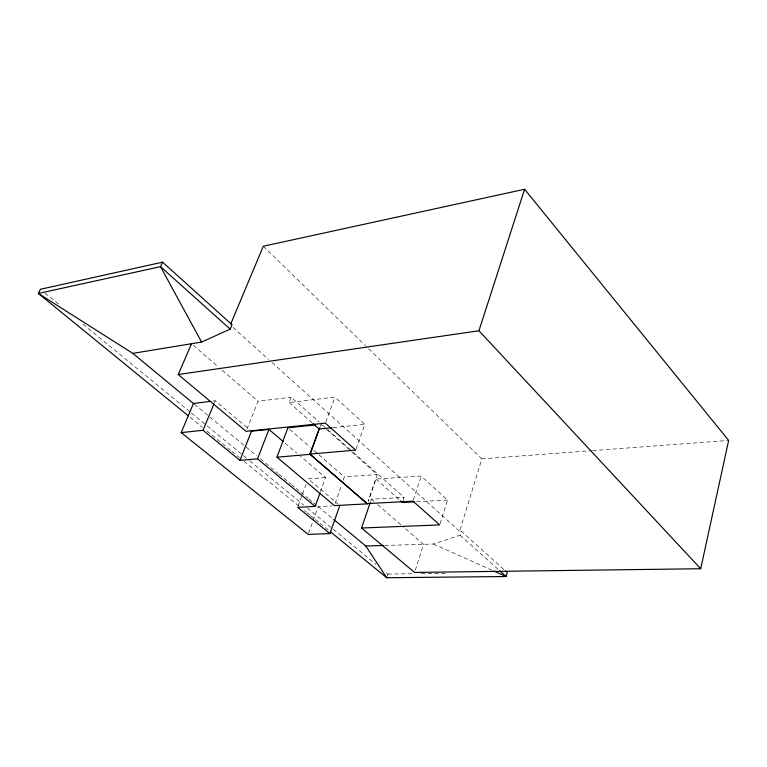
<?xml version="1.0" encoding="UTF-8"?>
<svg xmlns="http://www.w3.org/2000/svg" width="767" height="767" viewBox="0 0 767 767"><rect width="100%" height="100%" fill="white"/><g stroke="black" fill="none" stroke-linecap="round" stroke-linejoin="round"><path stroke-width="0.58" stroke-dasharray="3.83 2.88" d="M503.737 569.411L461.341 531.224L459.644 531.282L481.829 458.906L366.127 346.32M384.641 545.442L433.393 544.033L460.104 535.251L461.341 531.224M440.047 523.794L447.497 500.094L421.188 476.019L375.878 479.087L368.246 501.359L377.172 474.552L351.296 451.456M415.302 570.197L423.528 544.321L404.64 527.993M387.306 575.892L387.91 574.052L384.2 571.012M413.336 500.055L421.188 476.019M403.087 500.448L404.094 497.39L352.12 451.274M370.614 501.436L371.372 499.221L404.094 497.39M335.15 503.411L341.641 484.61M343.165 480.19L344.316 476.863L377.172 474.552M356.099 449.031L364.804 424.419L334.958 397.114L289.121 402.541L291.182 397.201L318.957 421.85M320.155 426.596L320.961 424.372L325.419 428.36M308.602 533.305L318.2 506.642L331.862 505.913M320.338 492.002L325.534 477.611L300.386 456.183M325.774 422.061L334.958 397.114M298.056 506.239L302.083 495.281M302.486 494.188L306.11 484.322M246.936 429.194L258.028 401.237L291.182 397.201M214.329 402.943L215.23 400.757L249.649 429.693M212.929 401.045L215.23 400.757M333.175 427.593L364.804 424.419M481.829 458.906L591.53 450.689M592.718 450.603L728.65 440.421M325.534 477.611L308.123 478.838L338.017 503.967M416.644 501.733L447.497 500.094M387.91 574.052L414.17 573.726M421.332 573.639L446.394 573.332M433.393 544.033L492.031 570.217M190.158 417.334L202.22 427.181M206.86 430.968L230.992 450.66M231.922 451.418L239.342 457.477M243.983 461.264L298.737 505.942M304.307 510.486L306.158 512.001M307.088 512.759L309.868 515.031M310.798 515.788L314.508 518.818M315.438 519.575L319.149 522.605M320.079 523.362L328.429 530.179M45.061 293.08L59.893 305.228M83.057 324.211L190.542 412.301M191.472 413.058L206.294 425.206M207.224 425.973L242.43 454.821M243.36 455.588L248.92 460.142M249.841 460.9L303.588 504.945M307.289 507.984L332.312 528.482M333.242 529.249L375.859 564.176M194.358 404.247L209.036 416.385M209.947 417.143L256.734 455.828M260.406 458.858L277.836 473.268M278.757 474.025L290.683 483.891M291.594 484.648L295.266 487.678M296.187 488.435L299.849 491.474M300.769 492.232L308.113 498.301M309.024 499.058L312.696 502.088M313.617 502.855L316.368 505.127M318.2 506.642L332.84 518.751M285.123 443.182L296.8 453.124M193.313 345.284L218.48 367.038M222.075 370.145L258.028 401.237M371.372 499.221L374.066 501.56M377.671 504.667L403.749 527.217M289.667 429.338L310.271 447.257M313.856 450.373L344.316 476.863M289.121 402.541L312.054 422.78M375.878 479.087L399.76 500.151M322.543 425.033L324.336 426.625M327.921 429.798L351.219 450.478M326.311 429.156L350.404 450.66M460.104 535.251L498.176 569.382M232.957 327.413L268.517 359.397M272.074 362.59L459.644 531.282M263.292 246.245L365.274 345.486"/><path stroke-width="1.15" d="M370.24 502.548L361.535 528.012L414.592 572.441L700.702 568.731L728.65 440.421L524.59 189.267L263.292 246.245L230.752 323.923M700.702 568.731L478.944 330.759L524.59 189.267M315.055 424.985L287.884 427.785L276.945 457.19L334.383 505.616L367.393 503.852L309.839 454.074L319.12 429.012L332.006 427.718M210.637 401.333L193.437 403.49L181.194 432.617L308.2 534.417L329.915 533.611L339.829 505.491M276.945 457.19L310.156 454.352L319.753 427.708M329.915 533.611L297.654 507.342L315.141 506.402L319.944 493.114M181.194 432.617L203.044 430.277L239.966 460.353L257.511 458.848L268.949 429.405L283.32 441.648M239.966 460.353L251.461 431.217L268.949 429.405M203.044 430.277L213.868 404.036M162.566 262.161L160.514 266.657L38.35 293.454L132.835 353.376L201.596 342.063L230.186 329.12L232.027 324.719L162.566 262.161L40.43 289.274L38.35 293.454L188.308 415.829M309.839 454.074L355.706 450.152L325.371 423.144L246.082 431.342L178.241 374.536L191.51 343.731M178.241 374.536L478.944 330.759M367.489 503.593L412.982 501.148L439.692 524.925L361.535 528.012M414.276 501.867L402.407 502.5L400.642 500.937M333.76 519.508L365.782 545.989L383.462 545.471M330.289 531.694L386.702 577.733L506.143 576.525L507.275 572.585L505.501 570.993M494.197 571.194L506.143 576.525L499.95 570.964M257.511 458.848L315.141 506.402M132.835 353.376L193.437 403.49M310.156 454.352L367.393 503.852M312.936 423.557L319.12 429.012M230.186 329.12L160.514 266.657L201.596 342.063M365.782 545.989L386.702 577.733"/></g></svg>
